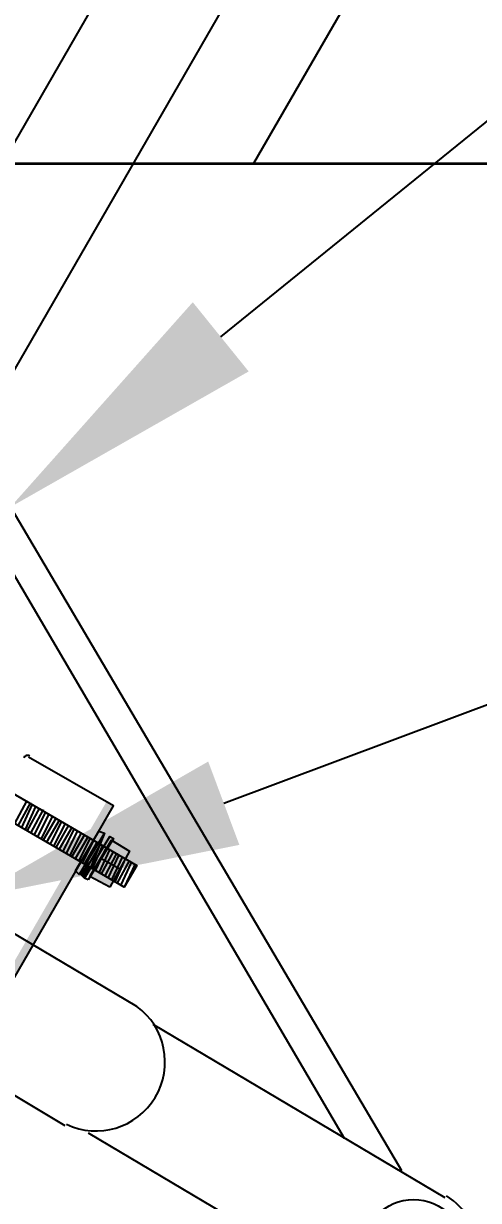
# Model space of a CAD drawing. Header units: feet. Extents: x -17 to 646, y -41 to 598.
# Drawn here: x 633.507 to 633.717, y 594.361 to 594.905 of the extents above; entities that cross this region are included whole.
import ezdxf
from ezdxf import colors
from ezdxf.entities.mleader import LeaderData, LeaderLine
from ezdxf.math import Vec2, Vec3

# ---------------------------------------------------------------- set-up
doc = ezdxf.new("R2010")
doc.units = ezdxf.units.FT
doc.header["$MEASUREMENT"] = 0
for name, color, linetype in [('E-CABL-120V', 1, '120V_BRANCH'), ('G-ANNO-TEXT', 1, 'Continuous'), ('PDF2_x-model-project-components-MET$Enclosure$Exteriopr$Views', 7, 'Continuous')]:
    doc.layers.add(name, color=color, linetype=linetype)
doc.layers.add('PDF2_0', color=7, linetype='Continuous', true_color=0x767676)
doc.styles.add('NEI-A', font='arial.ttf')
doc.styles.get("Standard").update_dxf_attribs({"font": 'arial.ttf'})
doc.linetypes.add('120V_BRANCH', pattern='A,1,-0.2,["120V",Standard,S=0.1,R=0,X=-0.1,Y=-0.05],-0.3', length=1.5)

msp = doc.modelspace()

# ---------------------------------------------------------------- linework, layer by layer
at = {"layer": 'E-CABL-120V', "ltscale": 0.8}
msp.add_lwpolyline([(633.61301, 594.84008), (634.50396, 596.37949), (637.6404, 598.26233)], dxfattribs=at)
at = {"layer": 'PDF2_0', "color": 7, "lineweight": 25}
for points in [[(633.91236, 595.56022), (632.51048, 593.13161), (632.55632, 593.10578), (633.9581, 595.5343), (633.91247, 595.56016)], [(633.68141, 594.37504), (633.45889, 594.75174)], [(633.45889, 594.72341), (633.65474, 594.39005)], [(633.45639, 594.44338), (633.45389, 594.44505), (633.45056, 594.43922), (633.44639, 594.44172), (633.44306, 594.43588), (633.43722, 594.43922), (633.43389, 594.43338), (633.43139, 594.43505), (633.40305, 594.38671), (633.40305, 594.38505), (633.40389, 594.38421), (633.44306, 594.36171), (633.54807, 594.54339), (633.5089, 594.56589)], [(633.44889, 594.44172), (633.52556, 594.39588)], [(633.70141, 594.36254), (633.5664, 594.44255)]]:
    msp.add_lwpolyline(points, dxfattribs=at)
at = {"layer": 'PDF2_0', "color": 252, "lineweight": 0, "const_width": 0.000833}
msp.add_lwpolyline([(633.07928, 594.83966), (633.78017, 594.83966), (633.78017, 594.13878), (633.07928, 594.13878)], close=True, dxfattribs=at)
at = {"layer": 'PDF2_0', "color": 252, "lineweight": 25}
for points in [[(633.07886, 594.84008), (633.77975, 594.84008), (633.77975, 594.13836), (633.07886, 594.13836)], [(633.48556, 594.54506), (633.22971, 594.69257), (633.23554, 594.70257), (633.49723, 594.55173), (633.5589, 594.51589), (633.55307, 594.50589)], [(633.5364, 594.50922), (633.53473, 594.51006), (633.5464, 594.52922), (633.54807, 594.52839)], [(633.5464, 594.50589), (633.53723, 594.51089), (633.54723, 594.52756), (633.55557, 594.52256)]]:
    msp.add_lwpolyline(points, close=True, dxfattribs=at)
for points in [[(633.50806, 594.54589), (633.50223, 594.53506)], [(633.50973, 594.54506), (633.5039, 594.53422)], [(633.51056, 594.54422), (633.50556, 594.53339)], [(633.51223, 594.54339), (633.50723, 594.53256)], [(633.5139, 594.54256), (633.50806, 594.53172)], [(633.51556, 594.54172), (633.50973, 594.53089)], [(633.5164, 594.54006), (633.5114, 594.53006)], [(633.51806, 594.53922), (633.51306, 594.52922)], [(633.51973, 594.53839), (633.51473, 594.52839)], [(633.5214, 594.53756), (633.51556, 594.52756)], [(633.52306, 594.53672), (633.51723, 594.52672)], [(633.5239, 594.53589), (633.5189, 594.52589)], [(633.52556, 594.53506), (633.52056, 594.52506)], [(633.52723, 594.53422), (633.5214, 594.52422)], [(633.5289, 594.53339), (633.52306, 594.52339)], [(633.52973, 594.53256), (633.52473, 594.52256)], [(633.5314, 594.53172), (633.5264, 594.52172)], [(633.53307, 594.53089), (633.52806, 594.52089)], [(633.53473, 594.53006), (633.5289, 594.52006)], [(633.5439, 594.53089), (633.53223, 594.51172), (633.53057, 594.51339), (633.5414, 594.53172), (633.5439, 594.53089), (633.53723, 594.51422), (633.53557, 594.51506)], [(633.5364, 594.52922), (633.53057, 594.51922)], [(633.53723, 594.52839), (633.53223, 594.51839)], [(633.5389, 594.52756), (633.5339, 594.51756)], [(633.54057, 594.52672), (633.53473, 594.51672)], [(633.5364, 594.51589), (633.54223, 594.52589)], [(633.54307, 594.52506), (633.53807, 594.51422)], [(633.54473, 594.52422), (633.53973, 594.51339)], [(633.5464, 594.52339), (633.5414, 594.51256)], [(633.54807, 594.52256), (633.54223, 594.51172)], [(633.54973, 594.52172), (633.5439, 594.51089)], [(633.53723, 594.51422), (633.53473, 594.51006), (633.53307, 594.51172), (633.53557, 594.51506), (633.53723, 594.52089)], [(633.53307, 594.51172), (633.53557, 594.51756)], [(633.54223, 594.51922), (633.5514, 594.51422)], [(633.55057, 594.52089), (633.54557, 594.51006)], [(633.55223, 594.52006), (633.54723, 594.50922)], [(633.5489, 594.50839), (633.5539, 594.51922)], [(633.55557, 594.51839), (633.54973, 594.50755)], [(633.5564, 594.51756), (633.5514, 594.50672)], [(633.55807, 594.51672), (633.55307, 594.50589)]]:
    msp.add_lwpolyline(points, dxfattribs=at)
at = {"layer": 'PDF2_0', "color": 252, "lineweight": 0}
for points in [[(633.53307, 594.51172), (633.53473, 594.51589), (633.53557, 594.51756)], [(633.53723, 594.52089), (633.53557, 594.51756), (633.53557, 594.51506)], [(633.53557, 594.51506), (633.53723, 594.51422)]]:
    msp.add_lwpolyline(points, dxfattribs=at)
at = {"layer": 'PDF2_0', "color": 7, "lineweight": 25}
for points in [[(633.52636, 594.39649, 0.911196), (633.5589, 594.45088), (633.48139, 594.49672)], [(633.5364, 594.39255), (633.67141, 594.31254, 1.00002), (633.70196, 594.36338)]]:
    msp.add_lwpolyline(points, format="xyb", dxfattribs=at)
msp.add_circle((633.68683, 594.33796), 0.02375, dxfattribs=at)
at = {"layer": 'PDF2_0', "color": 252, "lineweight": 25}
msp.add_arc((633.50848, 594.56464), 0.00208, 59.9893, 150.1598, dxfattribs=at)
at = {"layer": 'PDF2_0', "color": 7, "true_color": 0xffffff, "transparency": 33554559}
for points in [[(633.5314, 595.07093), (633.52723, 595.07593), (632.97635, 594.11002)], [(632.98385, 594.10919), (633.5314, 595.07093), (632.97635, 594.11002)], [(633.5314, 595.0601), (632.98385, 594.10919), (633.5314, 595.07093)], [(632.99969, 594.12752), (633.5314, 595.0601), (632.98385, 594.10919)]]:
    msp.add_solid(points, dxfattribs=at)
at = {"layer": 'PDF2_0', "color": 252, "transparency": 33554559}
for points in [[(633.43972, 594.36338), (633.44306, 594.36171), (633.54473, 594.54506)], [(633.44306, 594.36171), (633.54473, 594.54506), (633.54807, 594.54339)], [(633.53723, 594.51089), (633.5464, 594.50589), (633.54223, 594.51922)], [(633.5464, 594.50589), (633.54223, 594.51922), (633.5514, 594.51422)], [(633.53307, 594.51172), (633.53473, 594.51006), (633.53557, 594.51506)], [(633.53473, 594.51006), (633.53557, 594.51506), (633.53723, 594.51422)]]:
    msp.add_solid(points, dxfattribs=at)
at = {"layer": 'PDF2_x-model-project-components-MET$Enclosure$Exteriopr$Views', "color": 9, "true_color": 0xb9b9b9, "transparency": 33554559}
for points in [[(633.52806, 595.0751), (632.97635, 594.11002), (633.52723, 595.07593)], [(632.97802, 594.10919), (633.52806, 595.0751), (632.97635, 594.11002)], [(633.53057, 595.0726), (632.97802, 594.10919), (633.52806, 595.0751)], [(632.98052, 594.10836), (633.53057, 595.0726), (632.97802, 594.10919)], [(633.5314, 595.07093), (632.98052, 594.10836), (633.53057, 595.0726)], [(632.98302, 594.10836), (633.5314, 595.07093), (632.98052, 594.10836)], [(633.53223, 595.06927), (632.98385, 594.10836), (633.5314, 595.0701)], [(632.98469, 594.10919), (633.53223, 595.06927), (632.98385, 594.10836)], [(633.53223, 595.06677), (632.98469, 594.10919), (633.53223, 595.06927)], [(632.98719, 594.11002), (633.53223, 595.06677), (632.98469, 594.10919)]]:
    msp.add_solid(points, dxfattribs=at)

# ---------------------------------------------------------------- leaders
at = {"layer": 'G-ANNO-TEXT'}
ml = msp.add_multileader_mtext('Standard', dxfattribs=at)
ml.set_content('MET STATION TOWER', color=256, style='NEI-A')
ml.set_leader_properties()
ml.build(insert=Vec2(0, 0))
ml.multileader.update_dxf_attribs({"dogleg_length": 0.0625, "arrow_head_size": 0.125})
ctx = ml.context
ctx.base_point, ctx.char_height, ctx.arrow_head_size, ctx.landing_gap_size, ctx.plane_origin = Vec3(634.43348, 595.38511), 0.1, 0.125, 0.09, Vec3(633.22106, 598.54529)
ctx.text_align_type = 2
notes = []
notes.append((ctx, [(1, (1, 1, 0), (634.37098, 595.38511), (1, 0), 0.0625, [(0, [(633.50048, 594.68134)], 0, [])])]))
ctx.mtext.insert, ctx.mtext.width, ctx.mtext.defined_height, ctx.mtext.alignment, ctx.mtext.flow_direction = Vec3(636.00916, 595.43596), 1.5768179, 0.63846, 3, 5
ml = msp.add_multileader_mtext('Standard', dxfattribs=at)
ml.set_content('ALL IN ONE WEATHER SENSOR (NOT SHOWN FOR VISUAL CLARITY)', color=256, style='NEI-A')
ml.set_leader_properties()
ml.build(insert=Vec2(0, 0))
ml.multileader.update_dxf_attribs({"dogleg_length": 0.0625, "arrow_head_size": 0.125})
ctx = ml.context
ctx.base_point, ctx.char_height, ctx.arrow_head_size, ctx.landing_gap_size, ctx.plane_origin = Vec3(634.42979, 594.83211), 0.1, 0.125, 0.09, Vec3(633.22106, 597.35717)
ctx.text_align_type = 2
notes.append((ctx, [(1, (1, 1, 0), (634.36729, 594.83211), (1, 0), 0.0625, [(0, [(633.48203, 594.50084)], 0, [])])]))
ctx.mtext.insert, ctx.mtext.width, ctx.mtext.defined_height, ctx.mtext.alignment, ctx.mtext.flow_direction = Vec3(637.03193, 594.89681), 2.8959416, 0.38607, 3, 5
for ctx, leaders in notes:
    for number, flags, end, landing, length, lines in leaders:
        leader = LeaderData()
        leader.index, (leader.has_last_leader_line, leader.has_dogleg_vector, leader.attachment_direction) = number, flags
        leader.last_leader_point, leader.dogleg_vector, leader.dogleg_length = Vec3(end), Vec3(landing), length
        for number, points, colour, breaks in lines:
            line = LeaderLine()
            line.index, line.vertices, line.color, line.breaks = number, Vec3.list(points), colors.encode_raw_color(colour), breaks
            leader.lines.append(line)
        ctx.leaders.append(leader)

doc.saveas('drawing.dxf')
